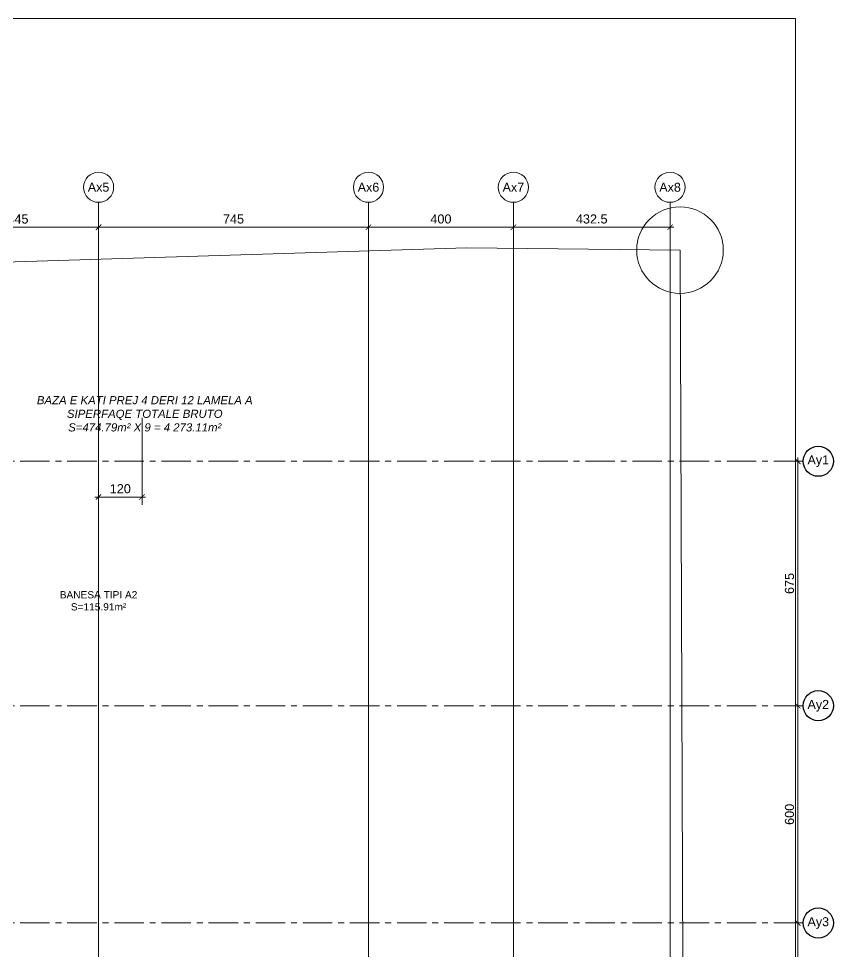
# Model space of a CAD drawing. Header units: centimetres. Extents: x 92587 to 105438, y -55119 to -48334.
# Drawn here: x 95739 to 97987, y -51351 to -48775 of the extents above; entities that cross this region are included whole.
import ezdxf
from ezdxf.enums import TextEntityAlignment as Align

# ---------------------------------------------------------------- set-up
doc = ezdxf.new("R2010")
doc.units = ezdxf.units.CM
doc.header["$LTSCALE"] = 50
doc.header["$MEASUREMENT"] = 0
for name, pattern in [('23486-A01$0${ Chain Double-Dash }', [0]), ('AXES', [2, 1.25, -0.25, 0.25, -0.25]), ('CACHE', [0.375, 0.25, -0.125]), ('CONTINU', [0])]:
    doc.linetypes.add(name, pattern=pattern)
doc.layers.get('0').update_dxf_attribs({"color": 8})
for name, color, linetype in [('AXES', 10, 'AXES'), ('BETON COUPE', 3, 'CONTINU'), ('TEXTE', 7, 'Continuous')]:
    doc.layers.add(name, color=color, linetype=linetype)
doc.layers.add('BETON CACHE', color=4, linetype='CACHE', lineweight=5)
doc.layers.add('MACONNERIE COUPE', color=7, linetype='Continuous', lineweight=30)
doc.layers.add('FMULT', color=150, linetype='Continuous', plot=False)
doc.layers.add('HORS GEL', color=7, linetype='CACHE', lineweight=15, true_color=0x00661a)
doc.styles.add('FN_TEXT_1.50', font='arial.ttf', dxfattribs={"height": 10})
doc.styles.add('RS_TEXT_1.50', font='arial.ttf', dxfattribs={"height": 12.5})
doc.styles.add('RS_TXT_100', font='arial.ttf', dxfattribs={"height": 25})
doc.dimstyles.new('RS_100CM_LINEAIRE', dxfattribs={"dimscale": 10, "dimtxt": 25, "dimasz": 1.5, "dimexe": 1, "dimexo": 2.5, "dimgap": 1, "dimtad": 1, "dimdec": 1, "dimrnd": 0.5, "dimdsep": 46, "dimtxsty": 'RS_TXT_100', "dimblk1": 'ARCHTICK', "dimblk2": 'ARCHTICK', "dimsah": 1, "dimcen": 2.5, "dimdle": 1, "dimclrt": 4, "dimadec": 0, "dimazin": 2, "dimtfac": 1, "dimtdec": 1, "dimtix": 1, "dimtmove": 2, "dimatfit": 3, "dimfxl": 1, "dimtolj": 1, "dimtzin": 0, "dimarcsym": 0})

# ---------------------------------------------------------------- blocks, each defined once
blk = doc.blocks.new('AXES_FN')
at = {"color": 0, "linetype": 'Continuous'}
blk.add_circle((0, 15), 22.2, dxfattribs=at)
at = {"color": 0, "style": 'FN_TEXT_1.50'}
blk.add_attdef('AXES', text='', height=12.5, dxfattribs=at).set_placement((-48.9, 20.6), align=Align.MIDDLE_CENTER)
blk = doc.blocks.new('_ArchTick')
at = {"color": 0, "linetype": 'ByBlock', "const_width": 0.15}
blk.add_lwpolyline([(-0.5, -0.5), (0.5, 0.5)], dxfattribs=at)
blk = doc.blocks.new('*D229')
at = {"layer": 'AXES', "color": 0, "linetype": 'Continuous', "lineweight": -2, "ltscale": 0.5, "transparency": 16777216}
for p, q in [((75283.4, -42304.7), (75353.4, -42304.7)), ((75343.4, -43054.7), (75343.4, -42294.7)), ((75283.4, -43044.7), (75353.4, -43044.7))]:
    blk.add_line(p, q, dxfattribs=at)
at = {"layer": 'Defpoints', "color": 0, "linetype": 'Continuous', "ltscale": 0.5, "transparency": 16777216}
for p in [(75258.4, -42304.7), (75343.4, -42304.7), (75258.4, -43044.7)]:
    blk.add_point(p, dxfattribs=at)
at = {"layer": 'AXES', "color": 0, "linetype": 'Continuous', "lineweight": -2, "ltscale": 0.5, "transparency": 16777216, "xscale": 15, "yscale": 15, "zscale": 15}
for p, rotation in [((75343.4, -42304.7), 90), ((75343.4, -43044.7), 270)]:
    blk.add_blockref('_ArchTick', p, dxfattribs=dict(at, rotation=rotation))
at = {"layer": 'AXES', "color": 4, "linetype": 'Continuous', "lineweight": 5, "ltscale": 0.5, "transparency": 16777216, "insert": (75320.6, -42674.7), "char_height": 25, "attachment_point": 5, "rotation": 90, "style": 'RS_TXT_100'}
blk.add_mtext('\\A1;740', dxfattribs=at)
blk = doc.blocks.new('*D230')
at = {"layer": 'AXES', "color": 0, "linetype": 'Continuous', "lineweight": -2, "ltscale": 0.5, "transparency": 16777216}
for p, q in [((75343.4, -42314.7), (75343.4, -41694.7)), ((75283.4, -41704.7), (75353.4, -41704.7)), ((75283.4, -42304.7), (75353.4, -42304.7))]:
    blk.add_line(p, q, dxfattribs=at)
at = {"layer": 'Defpoints', "color": 0, "linetype": 'Continuous', "ltscale": 0.5, "transparency": 16777216}
for p in [(75258.4, -41704.7), (75343.4, -41704.7), (75258.4, -42304.7)]:
    blk.add_point(p, dxfattribs=at)
at = {"layer": 'AXES', "color": 0, "linetype": 'Continuous', "lineweight": -2, "ltscale": 0.5, "transparency": 16777216, "xscale": 15, "yscale": 15, "zscale": 15}
for p, rotation in [((75343.4, -41704.7), 90), ((75343.4, -42304.7), 270)]:
    blk.add_blockref('_ArchTick', p, dxfattribs=dict(at, rotation=rotation))
at = {"layer": 'AXES', "color": 4, "linetype": 'Continuous', "lineweight": 5, "ltscale": 0.5, "transparency": 16777216, "insert": (75320.6, -42004.7), "char_height": 25, "attachment_point": 5, "rotation": 90, "style": 'RS_TXT_100'}
blk.add_mtext('\\A1;600', dxfattribs=at)
blk = doc.blocks.new('*D231')
at = {"layer": 'AXES', "color": 0, "linetype": 'Continuous', "lineweight": -2, "ltscale": 0.5, "transparency": 16777216}
for p, q in [((75343.4, -41714.7), (75343.4, -41019.7)), ((75283.4, -41029.7), (75353.4, -41029.7)), ((75283.4, -41704.7), (75353.4, -41704.7))]:
    blk.add_line(p, q, dxfattribs=at)
at = {"layer": 'Defpoints', "color": 0, "linetype": 'Continuous', "ltscale": 0.5, "transparency": 16777216}
for p in [(75258.4, -41029.7), (75343.4, -41029.7), (75258.4, -41704.7)]:
    blk.add_point(p, dxfattribs=at)
at = {"layer": 'AXES', "color": 0, "linetype": 'Continuous', "lineweight": -2, "ltscale": 0.5, "transparency": 16777216, "xscale": 15, "yscale": 15, "zscale": 15}
for p, rotation in [((75343.4, -41029.7), 90), ((75343.4, -41704.7), 270)]:
    blk.add_blockref('_ArchTick', p, dxfattribs=dict(at, rotation=rotation))
at = {"layer": 'AXES', "color": 4, "linetype": 'Continuous', "lineweight": 5, "ltscale": 0.5, "transparency": 16777216, "insert": (75320.6, -41367.2), "char_height": 25, "attachment_point": 5, "rotation": 90, "style": 'RS_TXT_100'}
blk.add_mtext('\\A1;675', dxfattribs=at)
blk = doc.blocks.new('*D241')
at = {"layer": 'AXES', "color": 0, "linetype": 'Continuous', "lineweight": -2, "ltscale": 0.5, "transparency": 16777216}
for p, q in [((73413.4, -40339.7), (73413.4, -40393.7)), ((72968.4, -40389.7), (72968.4, -40373.7)), ((72958.4, -40383.7), (73423.4, -40383.7))]:
    blk.add_line(p, q, dxfattribs=at)
at = {"layer": 'Defpoints', "color": 0, "linetype": 'Continuous', "ltscale": 0.5, "transparency": 16777216}
for p in [(73413.4, -40314.7), (73413.4, -40383.7), (72968.4, -40414.7)]:
    blk.add_point(p, dxfattribs=at)
at = {"layer": 'AXES', "color": 0, "linetype": 'Continuous', "lineweight": -2, "ltscale": 0.5, "transparency": 16777216, "xscale": 15, "yscale": 15, "zscale": 15, "rotation": 180}
blk.add_blockref('_ArchTick', (72968.4, -40383.7), dxfattribs=at)
at = {"layer": 'AXES', "color": 0, "linetype": 'Continuous', "lineweight": -2, "ltscale": 0.5, "transparency": 16777216, "xscale": 15, "yscale": 15, "zscale": 15}
blk.add_blockref('_ArchTick', (73413.4, -40383.7), dxfattribs=at)
at = {"layer": 'AXES', "color": 4, "linetype": 'Continuous', "lineweight": 5, "ltscale": 0.5, "transparency": 16777216, "insert": (73190.9, -40361), "char_height": 25, "attachment_point": 5, "style": 'RS_TXT_100'}
blk.add_mtext('\\A1;445', dxfattribs=at)
blk = doc.blocks.new('*D242')
at = {"layer": 'Defpoints', "color": 0, "linetype": 'ByBlock', "transparency": 16777216}
for p in [(73413.4, -40314.7), (74158.4, -40314.7), (74158.4, -40383.7)]:
    blk.add_point(p, dxfattribs=at)
at = {"layer": 'HORS GEL', "color": 0, "linetype": 'ByBlock', "lineweight": -2, "transparency": 16777216}
for p, q in [((73413.4, -40339.7), (73413.4, -40393.7)), ((74158.4, -40339.7), (74158.4, -40393.7)), ((73403.4, -40383.7), (74168.4, -40383.7))]:
    blk.add_line(p, q, dxfattribs=at)
at = {"layer": 'HORS GEL', "color": 0, "linetype": 'ByBlock', "lineweight": -2, "transparency": 16777216, "xscale": 15, "yscale": 15, "zscale": 15, "rotation": 180}
blk.add_blockref('_ArchTick', (73413.4, -40383.7), dxfattribs=at)
at = {"layer": 'HORS GEL', "color": 0, "linetype": 'ByBlock', "lineweight": -2, "transparency": 16777216, "xscale": 15, "yscale": 15, "zscale": 15}
blk.add_blockref('_ArchTick', (74158.4, -40383.7), dxfattribs=at)
at = {"layer": 'HORS GEL', "color": 4, "linetype": 'ByBlock', "transparency": 16777216, "insert": (73785.9, -40361), "char_height": 25, "attachment_point": 5, "style": 'RS_TXT_100'}
blk.add_mtext('\\A1;745', dxfattribs=at)
blk = doc.blocks.new('*D243')
at = {"layer": 'Defpoints', "color": 0, "linetype": 'ByBlock', "transparency": 16777216}
for p in [(74158.4, -40314.7), (74558.4, -40314.7), (74558.4, -40383.7)]:
    blk.add_point(p, dxfattribs=at)
at = {"layer": 'HORS GEL', "color": 0, "linetype": 'ByBlock', "lineweight": -2, "transparency": 16777216}
for p, q in [((74158.4, -40339.7), (74158.4, -40393.7)), ((74558.4, -40339.7), (74558.4, -40393.7)), ((74148.4, -40383.7), (74568.4, -40383.7))]:
    blk.add_line(p, q, dxfattribs=at)
at = {"layer": 'HORS GEL', "color": 0, "linetype": 'ByBlock', "lineweight": -2, "transparency": 16777216, "xscale": 15, "yscale": 15, "zscale": 15, "rotation": 180}
blk.add_blockref('_ArchTick', (74158.4, -40383.7), dxfattribs=at)
at = {"layer": 'HORS GEL', "color": 0, "linetype": 'ByBlock', "lineweight": -2, "transparency": 16777216, "xscale": 15, "yscale": 15, "zscale": 15}
blk.add_blockref('_ArchTick', (74558.4, -40383.7), dxfattribs=at)
at = {"layer": 'HORS GEL', "color": 4, "linetype": 'ByBlock', "transparency": 16777216, "insert": (74358.4, -40360.9), "char_height": 25, "attachment_point": 5, "style": 'RS_TXT_100'}
blk.add_mtext('\\A1;400', dxfattribs=at)
blk = doc.blocks.new('*D244')
at = {"layer": 'Defpoints', "color": 0, "linetype": 'ByBlock', "transparency": 16777216}
for p in [(74558.4, -40314.7), (74990.9, -40314.7), (74990.9, -40383.7)]:
    blk.add_point(p, dxfattribs=at)
at = {"layer": 'HORS GEL', "color": 0, "linetype": 'ByBlock', "lineweight": -2, "transparency": 16777216}
for p, q in [((74558.4, -40339.7), (74558.4, -40393.7)), ((74990.9, -40339.7), (74990.9, -40393.7)), ((74548.4, -40383.7), (75000.9, -40383.7))]:
    blk.add_line(p, q, dxfattribs=at)
at = {"layer": 'HORS GEL', "color": 0, "linetype": 'ByBlock', "lineweight": -2, "transparency": 16777216, "xscale": 15, "yscale": 15, "zscale": 15, "rotation": 180}
blk.add_blockref('_ArchTick', (74558.4, -40383.7), dxfattribs=at)
at = {"layer": 'HORS GEL', "color": 0, "linetype": 'ByBlock', "lineweight": -2, "transparency": 16777216, "xscale": 15, "yscale": 15, "zscale": 15}
blk.add_blockref('_ArchTick', (74990.9, -40383.7), dxfattribs=at)
at = {"layer": 'HORS GEL', "color": 4, "linetype": 'ByBlock', "transparency": 16777216, "insert": (74774.7, -40360.9), "char_height": 25, "attachment_point": 5, "style": 'RS_TXT_100'}
blk.add_mtext('\\A1;432.5', dxfattribs=at)
blk = doc.blocks.new('*D245')
at = {"layer": 'Defpoints', "color": 0, "linetype": 'ByBlock', "transparency": 16777216}
for p in [(73413.4, -41029.7), (73533.4, -41069.7), (73533.4, -41128.5)]:
    blk.add_point(p, dxfattribs=at)
at = {"layer": 'HORS GEL', "color": 0, "linetype": 'ByBlock', "lineweight": -2, "transparency": 16777216}
for p, q in [((73413.4, -41054.7), (73413.4, -41138.5)), ((73533.4, -41094.7), (73533.4, -41138.5)), ((73403.4, -41128.5), (73543.4, -41128.5))]:
    blk.add_line(p, q, dxfattribs=at)
at = {"layer": 'HORS GEL', "color": 0, "linetype": 'ByBlock', "lineweight": -2, "transparency": 16777216, "xscale": 15, "yscale": 15, "zscale": 15, "rotation": 180}
blk.add_blockref('_ArchTick', (73413.4, -41128.5), dxfattribs=at)
at = {"layer": 'HORS GEL', "color": 0, "linetype": 'ByBlock', "lineweight": -2, "transparency": 16777216, "xscale": 15, "yscale": 15, "zscale": 15}
blk.add_blockref('_ArchTick', (73533.4, -41128.5), dxfattribs=at)
at = {"layer": 'HORS GEL', "color": 4, "linetype": 'ByBlock', "transparency": 16777216, "insert": (73473.4, -41105.7), "char_height": 25, "attachment_point": 5, "style": 'RS_TXT_100'}
blk.add_mtext('\\A1;120', dxfattribs=at)
blk = doc.blocks.new('A$C1cd8c289')
at = {"layer": 'AXES', "lineweight": 5, "ltscale": 1.3}
for p, q in [((3195, 865), (-1985, 865)), ((3195, 190), (-1985, 190)), ((3195, -410), (-1985, -410))]:
    blk.add_line(p, q, dxfattribs=at)
at = {"layer": 'HORS GEL', "linetype": '23486-A01$0${ Chain Double-Dash }', "ltscale": 1.2}
for p, q in [((1250, -1150), (1250, 1580)), ((1995, -1175), (1995, 1580)), ((2395, 1580), (2395, -4150)), ((2827.5, 1580), (2827.5, -4150)), ((1370, 985), (1370, 745))]:
    blk.add_line(p, q, dxfattribs=at)
at = {"layer": 'AXES', "linetype": 'ByBlock'}
ref = blk.add_blockref('AXES_FN', (3208.46, 865), dxfattribs=dict(at, xscale=1.875, yscale=1.875, zscale=1.875, rotation=270))
ref.add_attrib('AXES', 'Ay1', dxfattribs={"layer": '0', "color": 0, "height": 24.75, "style": 'RS_TEXT_1.50'}).set_placement((3236.59, 865), align=Align.MIDDLE)
ref = blk.add_blockref('AXES_FN', (3208.46, 190), dxfattribs=dict(at, xscale=1.875, yscale=1.875, zscale=1.875, rotation=270))
ref.add_attrib('AXES', 'Ay2', dxfattribs={"layer": '0', "color": 0, "height": 24.75, "style": 'RS_TEXT_1.50'}).set_placement((3236.59, 190), align=Align.MIDDLE)
ref = blk.add_blockref('AXES_FN', (3208.46, -410), dxfattribs=dict(at, xscale=1.875, yscale=1.875, zscale=1.875, rotation=270))
ref.add_attrib('AXES', 'Ay3', dxfattribs={"layer": '0', "color": 0, "height": 24.75, "style": 'RS_TEXT_1.50'}).set_placement((3236.59, -410), align=Align.MIDDLE)
at = {"layer": 'HORS GEL'}
ref = blk.add_blockref('AXES_FN', (1250, 1593.46), dxfattribs=dict(at, xscale=1.875, yscale=1.875, zscale=1.875))
ref.add_attrib('AXES', 'Ax5', dxfattribs={"layer": '0', "color": 0, "height": 24.75, "style": 'RS_TEXT_1.50'}).set_placement((1250, 1621.58), align=Align.MIDDLE)
ref = blk.add_blockref('AXES_FN', (1995, 1593.46), dxfattribs=dict(at, xscale=1.875, yscale=1.875, zscale=1.875))
ref.add_attrib('AXES', 'Ax6', dxfattribs={"layer": '0', "color": 0, "height": 24.75, "style": 'RS_TEXT_1.50'}).set_placement((1995, 1621.58), align=Align.MIDDLE)
ref = blk.add_blockref('AXES_FN', (2395, 1593.46), dxfattribs=dict(at, xscale=1.875, yscale=1.875, zscale=1.875))
ref.add_attrib('AXES', 'Ax7', dxfattribs={"layer": '0', "color": 0, "height": 24.75, "style": 'RS_TEXT_1.50'}).set_placement((2395, 1621.58), align=Align.MIDDLE)
ref = blk.add_blockref('AXES_FN', (2827.5, 1593.46), dxfattribs=dict(at, xscale=1.875, yscale=1.875, zscale=1.875))
ref.add_attrib('AXES', 'Ax8', dxfattribs={"layer": '0', "color": 0, "height": 24.75, "style": 'RS_TEXT_1.50'}).set_placement((2827.5, 1621.58), align=Align.MIDDLE)
at = {"layer": 'AXES', "linetype": 'Continuous', "lineweight": 5, "ltscale": 0.5}
dim = blk.add_linear_dim(base=(1250, 1511.07), p1=(805, 1480), p2=(1250, 1580), dimstyle='RS_100CM_LINEAIRE', dxfattribs=at)
dim.commit()
dim.dimension.update_dxf_attribs({"geometry": '*D241', "text_midpoint": (1027.5, 1533.78), "insert": (-72163.45, 41894.73)})
for base, p1, p2, picture, middle in [((3179.95, 865), (3095, 190), (3095, 865), '*D231', (3157.18, 527.5)), ((3179.95, 190), (3095, -410), (3095, 190), '*D230', (3157.18, -110)), ((3179.95, -410), (3095, -1150), (3095, -410), '*D229', (3157.18, -780))]:
    dim = blk.add_linear_dim(base=base, p1=p1, p2=p2, angle=270, dimstyle='RS_100CM_LINEAIRE', dxfattribs=at)
    dim.commit()
    dim.dimension.update_dxf_attribs({"geometry": picture, "text_midpoint": middle, "insert": (-72163.45, 41894.73)})
at = {"layer": 'HORS GEL', "linetype": 'ByBlock'}
for base, p1, p2, picture, middle in [((1995, 1511.07), (1250, 1580), (1995, 1580), '*D242', (1622.5, 1533.78)), ((2395, 1511.07), (1995, 1580), (2395, 1580), '*D243', (2195, 1533.83)), ((2827.5, 1511.07), (2395, 1580), (2827.5, 1580), '*D244', (2611.25, 1533.84)), ((1370, 766.26), (1250, 865), (1370, 825), '*D245', (1310, 789.03))]:
    dim = blk.add_linear_dim(base=base, p1=p1, p2=p2, dimstyle='RS_100CM_LINEAIRE', dxfattribs=at)
    dim.commit()
    dim.dimension.update_dxf_attribs({"geometry": picture, "text_midpoint": middle, "insert": (-72163.45, 41894.73)})

msp = doc.modelspace()

# ---------------------------------------------------------------- linework, layer by layer
at = {"layer": 'BETON CACHE', "color": 232, "linetype": 'ByBlock', "ltscale": 0.01}
msp.add_lwpolyline([(97584.73, -54847.46), (96271.5, -54807.71), (92924.24, -54401.92), (93325.34, -49521.26), (96974.62, -49407.74), (97564.02, -49414.31)], close=True, dxfattribs=at)
at = {"layer": 'BETON COUPE', "lineweight": 5, "ltscale": 0.5}
msp.add_circle((97564.02, -49414.31), 119.48, dxfattribs=at)
at = {"layer": 'FMULT', "lineweight": 5, "ltscale": 0.5}
msp.add_lwpolyline([(92586.68, -55119.47), (97882.45, -55119.47), (97882.45, -48775.25), (92586.68, -48775.25)], close=True, dxfattribs=at)

# ---------------------------------------------------------------- block references
at = {"layer": 'MACONNERIE COUPE', "lineweight": 5, "ltscale": 0.5}
msp.add_blockref('A$C1cd8c289', (94709.11, -50862.36), dxfattribs=at)

# ---------------------------------------------------------------- texts
at = {"layer": 'TEXTE', "attachment_point": 5, "style": 'RS_TEXT_1.50'}
for s, insert, char_height, width in [('{\\fArial|b0|i1|c0|p34;\\H0.6x;BAZA E KATI PREJ 4 DERI 12 LAMELA A\\PSIPERFAQE TOTALE BRUTO\\PS=474.79m² X 9 = 4 273.11m²}', (96086.59, -49866.45), 37.5, 661.2314), ('BANESA TIPI A2\\PS=115.91m²', (95959.11, -50382.79), 20, 223.1256)]:
    msp.add_mtext(s, dxfattribs=dict(at, insert=insert, char_height=char_height, width=width))

doc.saveas('drawing.dxf')
